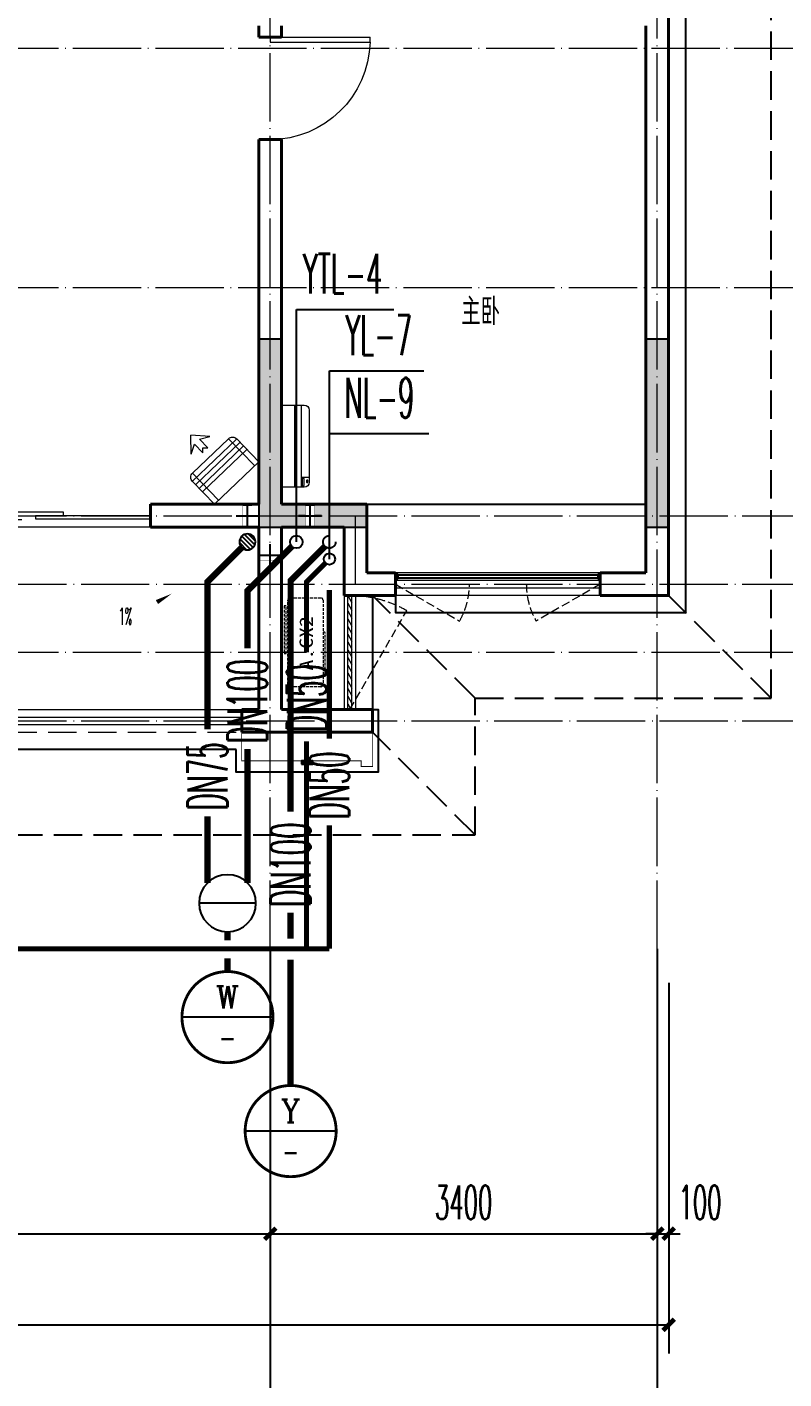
# Model space of a CAD drawing. Extents: x 27938 to 1042331, y -235042 to 1535213.
# Drawn here: x 725681 to 732330, y 667882 to 679745 of the extents above; entities that cross this region are included whole.
import ezdxf
from ezdxf.enums import TextEntityAlignment as Align

# ---------------------------------------------------------------- set-up
doc = ezdxf.new("R2010")
doc.units = 0
doc.header["$LTSCALE"] = 1000
doc.header["$MEASUREMENT"] = 0
doc.linetypes.add('DASH', pattern=[0.35, 0.25, -0.1])
doc.linetypes.add('DOTE', pattern=[2.42, 2, -0.2, 0.02, -0.2])
for name, color, linetype in [('3-栏杆1', 135, 'Continuous'), ('3.5方案汇报，与郭总、侯月琴确定户型_t8$0$2020.03.04 -1安徽标准化洋房户型(UA）_t8_t8$0$看线', 154, 'Continuous'), ('AXIS', 3, 'Continuous'), ('COLUMN', 9, 'Continuous'), ('DIM_凝结', 3, 'Continuous'), ('DIM_阳台', 132, 'Continuous'), ('DIM_雨水', 3, 'Continuous'), ('EQUIP_地漏', 7, 'Continuous'), ('PIPE-凝结', 150, 'N'), ('PIPE-污水', 2, 'W'), ('PIPE-阳台', 132, 'YT'), ('PIPE-雨水', 4, 'Y'), ('PUB_TEXT', 4, 'Continuous'), ('TEXT_凝结', 7, 'Continuous'), ('TEXT_阳台', 7, 'Continuous'), ('TEXT_雨水', 7, 'Continuous'), ('VPIPE-凝结', 150, 'Continuous'), ('VPIPE-阳台', 132, 'YT'), ('VPIPE-雨水', 4, 'DASH'), ('WELL_污水', 2, 'Continuous'), ('卫生间', 6, 'Continuous'), ('机电标识类', 1, 'Continuous'), ('看线', 251, 'Continuous'), ('立面', 73, 'Continuous'), ('铝合金', 144, 'Continuous')]:
    doc.layers.add(name, color=color, linetype=linetype)
for name, color, linetype, lineweight in [('DOTE', 19, 'DOTE', 9), ('PUB_HATCH', 8, 'Continuous', 9), ('WALL', 9, 'Continuous', 40), ('WINDOW', 8, 'Continuous', 15), ('平面-排水沟', 86, 'Continuous', 15), ('平面-栏杆', 135, 'Continuous', 15), ('平面-看线', 45, 'Continuous', 15), ('平面-空调室内机', 176, 'Continuous', 9), ('平面-空调预留孔', 173, 'Continuous', 15), ('空调', 76, 'Continuous', 13)]:
    doc.layers.add(name, color=color, linetype=linetype, lineweight=lineweight)
doc.styles.add('_TCH_DIM', font='SIMPLEX.shx', dxfattribs={"width": 0.6, "oblique": 10, "bigfont": 'hztxt.shx'})
doc.styles.add('_TCH_DIM_T3', font='SIMPLEX.shx', dxfattribs={"width": 0.494118, "bigfont": 'GBCBIG.shx'})
doc.styles.add('_TWT_CIRCLE', font='COMPLEX', dxfattribs={"width": 1.1, "height": 3.5, "bigfont": 'HZTXT'})
doc.styles.add('_TWT_PIPEDN', font='SIMPLEX.shx', dxfattribs={"width": 0.6, "oblique": 10, "height": 3, "bigfont": 'HZTXT.shx'})
doc.styles.add('_TWT_SERIAL', font='simplex.shx', dxfattribs={"width": 0.6, "oblique": 10, "height": 3, "bigfont": 'aadri.shx'})
doc.styles.get("Standard").update_dxf_attribs({"font": 'gbenor.shx', "bigfont": 'gbcbig.shx'})
doc.styles.add('黑体', font='simhei.ttf')
doc.linetypes.add('N', pattern='A,3,-0.2,["N",Standard,S=0.25,R=0,X=-0.1,Y=-0.115],-0.2', length=3.4)
doc.linetypes.add('W', pattern='A,3,-0.2,["W",Standard,S=0.25,R=0,X=-0.1,Y=-0.115],-0.2', length=3.4)
doc.linetypes.add('Y', pattern='A,3,-0.2,["Y",Standard,S=0.25,R=0,X=-0.1,Y=-0.115],-0.2', length=3.4)
doc.linetypes.add('YT', pattern='A,3,-0.2,["YT",Standard,S=0.25,R=0,X=-0.1,Y=-0.115],-0.35', length=3.55)
doc.dimstyles.new('_TCH_ARCH&&100', dxfattribs={"dimtxt": 297.5, "dimasz": 100, "dimexe": 250, "dimexo": 300, "dimgap": 126.25, "dimtad": 1, "dimdec": 0, "dimzin": 0, "dimdsep": 46, "dimtxsty": '_TCH_DIM_T3', "dimblk": 'ARCHTICK', "dimcen": 0.09, "dimclrt": 4, "dimazin": 2, "dimtfac": 1, "dimtdec": 0, "dimtix": 1, "dimtmove": 2, "dimatfit": 3, "dimfxl": 1, "dimtolj": 1, "dimtzin": 0, "dimarcsym": 0})

# ---------------------------------------------------------------- blocks, each defined once
blk = doc.blocks.new('HFHFHFHFTF')
at = {"layer": 'PUB_HATCH'}
for points in [[(581617, 366524), (582567, 366524), (582567, 366724), (581817, 366724), (581817, 368174), (581617, 368174)], [(585217, 366524), (585217, 368174), (585017, 368174), (585017, 366524)]]:
    blk.add_hatch(color=256, dxfattribs=at).paths.add_polyline_path(points)
at = {"layer": 'COLUMN', "color": 8}
for p, q in [((581817, 368174), (581617, 368174)), ((581617, 368174), (581617, 366524)), ((581817, 366724), (581817, 368174)), ((585217, 368174), (585017, 368174)), ((585017, 368174), (585017, 366524)), ((585217, 366524), (585217, 368174)), ((582567, 366724), (581817, 366724)), ((582567, 366524), (582567, 366724)), ((581617, 366524), (582567, 366524)), ((585017, 366524), (585217, 366524))]:
    blk.add_line(p, q, dxfattribs=at)
blk = doc.blocks.new('dongkong')
at = {"color": 0}
blk.add_wipeout([(-603756, 210771), (-603756, 210571), (-603836, 210571), (-603836, 210771)], dxfattribs=at)
at = {"layer": '机电标识类', "color": 0, "linetype": 'DASH', "ltscale": 400}
for p, q in [((-603796, 210771), (-603796, 210571)), ((-603896, 210671), (-603696, 210671))]:
    blk.add_line(p, q, dxfattribs=at)
at = {"layer": '空调', "color": 0, "linetype": 'DASH', "const_width": 2}
blk.add_lwpolyline([(-603756, 210771), (-603756, 210571), (-603836, 210571), (-603836, 210771)], close=True, dxfattribs=at)
blk = doc.blocks.new('A$C001338C2')
at = {"color": 0}
for p, q in [((845, 304), (55, 304)), ((109, 215), (109, 304)), ((0, 249), (0, 22)), ((900, 22), (900, 249)), ((22, 0), (878, 0))]:
    blk.add_line(p, q, dxfattribs=at)
at = {"color": 0, "lineweight": 5}
for p, q in [((900, 215), (0, 215)), ((900, 143), (0, 143))]:
    blk.add_line(p, q, dxfattribs=at)
at = {"color": 0}
for points in [[(89, 226), (22, 226, -0.414214), (17, 232), (17, 243, -0.414214), (22, 249), (89, 249, -0.414214), (95, 243), (95, 232, -0.414214)], [(73, 275), (57, 275, -0.414214), (51, 281), (51, 283, -0.414214), (57, 289), (73, 289, -0.414214), (79, 283), (79, 281, -0.414214)]]:
    blk.add_lwpolyline(points, format="xyb", close=True, dxfattribs=at)
for centre, radius, start, end in [((55, 249), 55, 90, 180), ((845, 249), 55, 360, 90), ((22, 22), 22, 180, 270), ((878, 22), 22, 270, 360)]:
    blk.add_arc(centre, radius, start, end, dxfattribs=at)
blk = doc.blocks.new('ferre')
at = {"layer": '平面-空调预留孔', "color": 0, "linetype": 'DASH', "ltscale": 0.1}
for p, q in [((93393, 115403), (93393, 115393)), ((93403, 115383), (93756, 115383)), ((93766, 115393), (93766, 115403))]:
    blk.add_line(p, q, dxfattribs=at)
blk.add_lwpolyline([(94046, 115403), (93306, 115403, -0.414214), (93286, 115423), (93286, 115693, -0.414214), (93306, 115713), (94046, 115713, -0.414214), (94066, 115693), (94066, 115423, -0.414214)], format="xyb", close=True, dxfattribs=at)
blk.add_lwpolyline([(93997, 115743), (93577, 115743), (93577, 115727), (93997, 115727)], close=True, dxfattribs=at)
for centre, start, end in [((93403, 115393), 180, 270), ((93756, 115393), 270, 0)]:
    blk.add_arc(centre, 10, start, end, dxfattribs=at)
at = {"layer": '平面-空调预留孔', "color": 0, "linetype": 'DASH', "ltscale": 0.1, "style": '黑体', "width": 1.2}
blk.add_text('A.CX2', height=117, dxfattribs=at).set_placement((93428, 115492))
blk = doc.blocks.new('fergve')
at = {"layer": '平面-空调预留孔', "color": 8, "linetype": 'DASH', "ltscale": 0.1}
blk.add_blockref('ferre', (25670, -60416), dxfattribs=at)
blk = doc.blocks.new('DSFDS')
at = {"layer": '3-栏杆1', "color": 0}
for p, q in [((490703, 517231), (490682, 517248)), ((490682, 517248), (490703, 517231)), ((492462, 517231), (492482, 517248)), ((492482, 517248), (492462, 517231)), ((490682, 517182), (490703, 517201)), ((492462, 517231), (490703, 517231)), ((490703, 517231), (490703, 517201)), ((490703, 517201), (492462, 517201)), ((492462, 517231), (492462, 517201)), ((492462, 517201), (492482, 517182)), ((492482, 517182), (492462, 517201))]:
    blk.add_line(p, q, dxfattribs=at)
blk = doc.blocks.new('dasdasf1sa2f31as32f')
at = {"color": 0}
for p, q in [((-116, 586), (43, 640)), ((83, 477), (43, 640)), ((-473, 260), (-339, 504)), ((-270, 524), (-428, 237)), ((135, 245), (-339, 505)), ((-270, 524), (114, 314)), ((-23, 586), (-116, 586)), ((-23, 586), (-73, 493)), ((-31, 504), (-73, 493)), ((-18, 463), (-31, 504)), ((32, 555), (-18, 463)), ((83, 477), (32, 555)), ((72, 132), (-401, 392)), ((93, 169), (-381, 428)), ((115, 208), (-359, 468)), ((0, 0), (-473, 260)), ((114, 314), (-44, 26)), ((134, 244), (0, 0))]:
    blk.add_line(p, q, dxfattribs=at)
for centre, start, end in [((-294, 479), 61.2593, 151.2593), ((89, 269), 331.2593, 61.2593)]:
    blk.add_arc(centre, 51.3, start, end, dxfattribs=at)
blk = doc.blocks.new('HFTHFFGHFH')
at = {"layer": 'DOTE', "linetype": 'DOTE', "ltscale": 0.3}
for p, q in [((585117, 594449), (585117, 612949)), ((581717, 594449), (581717, 602649)), ((587117, 602349), (534317, 602349)), ((587117, 600249), (534317, 600249)), ((534317, 598249), (587117, 598249)), ((582467, 597649), (582467, 598249)), ((534317, 597649), (587117, 597649)), ((587117, 597049), (534317, 597049)), ((534317, 596449), (587117, 596449))]:
    blk.add_line(p, q, dxfattribs=at)
blk = doc.blocks.new('BFBTCSD')
at = {"layer": '卫生间', "color": 159, "linetype": 'DASH', "true_color": 0x22346e}
for p, q in [((681417, 673857), (682317, 674757)), ((684017, 673857), (684917, 674757)), ((684017, 672657), (684917, 673557))]:
    blk.add_line(p, q, dxfattribs=at)
blk.add_lwpolyline([(706817, 673857), (705217, 673857), (705217, 672657), (684017, 672657), (684017, 673857), (681417, 673857), (681417, 683557), (683217, 683557), (683217, 684557), (689717, 684557), (689717, 689157), (691417, 689157)], dxfattribs=at)
blk = doc.blocks.new('$TWTSYS$00000190')
blk.add_line((0, 0.5, 0), (0, -0.5, 0))
blk.add_circle((0, 0, 0), 0.5)
blk = doc.blocks.new('_ArchTick')
at = {"color": 0, "linetype": 'ByBlock', "const_width": 0.4}
blk.add_lwpolyline([(-0.5, -0.5), (0.5, 0.5)], dxfattribs=at)
blk = doc.blocks.new('*D851')
at = {"layer": 'AXIS', "color": 0, "lineweight": -2}
for p, q in [((731217, 671357), (731217, 668907)), ((731317, 671357), (731317, 668907)), ((731217, 669157), (731117, 669157)), ((731217, 669157), (731317, 669157)), ((731317, 669157), (731417, 669157))]:
    blk.add_line(p, q, dxfattribs=at)
at = {"layer": 'Defpoints', "color": 0}
for p in [(731217, 671657), (731317, 671657), (731317, 669157)]:
    blk.add_point(p, dxfattribs=at)
at = {"layer": 'AXIS', "color": 0, "lineweight": -2, "xscale": 100, "yscale": 100, "zscale": 100}
blk.add_blockref('_ArchTick', (731217, 669157), dxfattribs=at)
at = {"layer": 'AXIS', "color": 0, "lineweight": -2, "xscale": 100, "yscale": 100, "zscale": 100, "rotation": 180}
blk.add_blockref('_ArchTick', (731317, 669157), dxfattribs=at)
at = {"layer": 'AXIS', "color": 4, "insert": (731592, 669432), "char_height": 297.5, "attachment_point": 5, "style": '_TCH_DIM_T3'}
blk.add_mtext('\\A1;100', dxfattribs=at)
blk = doc.blocks.new('*D852')
at = {"layer": 'AXIS', "color": 0, "lineweight": -2}
for p, q in [((727817, 671357), (727817, 668907)), ((731217, 671357), (731217, 668907)), ((727817, 669157), (731217, 669157))]:
    blk.add_line(p, q, dxfattribs=at)
at = {"layer": 'Defpoints', "color": 0}
for p in [(727817, 671657), (731217, 671657), (731217, 669157)]:
    blk.add_point(p, dxfattribs=at)
at = {"layer": 'AXIS', "color": 0, "lineweight": -2, "xscale": 100, "yscale": 100, "zscale": 100, "rotation": 180}
blk.add_blockref('_ArchTick', (727817, 669157), dxfattribs=at)
at = {"layer": 'AXIS', "color": 0, "lineweight": -2, "xscale": 100, "yscale": 100, "zscale": 100}
blk.add_blockref('_ArchTick', (731217, 669157), dxfattribs=at)
at = {"layer": 'AXIS', "color": 4, "insert": (729517, 669432), "char_height": 297.5, "attachment_point": 5, "style": '_TCH_DIM_T3'}
blk.add_mtext('\\A1;3400', dxfattribs=at)
blk = doc.blocks.new('*D853')
at = {"layer": 'AXIS', "color": 0, "lineweight": -2}
for p, q in [((722117, 671357), (722117, 668907)), ((727817, 671357), (727817, 668907)), ((722117, 669157), (727817, 669157))]:
    blk.add_line(p, q, dxfattribs=at)
at = {"layer": 'Defpoints', "color": 0}
for p in [(722117, 671657), (727817, 671657), (727817, 669157)]:
    blk.add_point(p, dxfattribs=at)
at = {"layer": 'AXIS', "color": 0, "lineweight": -2, "xscale": 100, "yscale": 100, "zscale": 100, "rotation": 180}
blk.add_blockref('_ArchTick', (722117, 669157), dxfattribs=at)
at = {"layer": 'AXIS', "color": 0, "lineweight": -2, "xscale": 100, "yscale": 100, "zscale": 100}
blk.add_blockref('_ArchTick', (727817, 669157), dxfattribs=at)
at = {"layer": 'AXIS', "color": 4, "insert": (724967, 669432), "char_height": 297.5, "attachment_point": 5, "style": '_TCH_DIM_T3'}
blk.add_mtext('\\A1;5700', dxfattribs=at)
blk = doc.blocks.new('*D908')
at = {"layer": 'AXIS', "color": 0, "lineweight": -2}
for p, q in [((682317, 671357), (682317, 668107)), ((731317, 671357), (731317, 668107)), ((682317, 668357), (731317, 668357))]:
    blk.add_line(p, q, dxfattribs=at)
at = {"layer": 'Defpoints', "color": 0}
for p in [(682317, 671657), (731317, 671657), (731317, 668357)]:
    blk.add_point(p, dxfattribs=at)
at = {"layer": 'AXIS', "color": 0, "lineweight": -2, "xscale": 100, "yscale": 100, "zscale": 100, "rotation": 180}
blk.add_blockref('_ArchTick', (682317, 668357), dxfattribs=at)
at = {"layer": 'AXIS', "color": 0, "lineweight": -2, "xscale": 100, "yscale": 100, "zscale": 100}
blk.add_blockref('_ArchTick', (731317, 668357), dxfattribs=at)
at = {"layer": 'AXIS', "color": 4, "insert": (706817, 668632), "char_height": 297.5, "attachment_point": 5, "style": '_TCH_DIM_T3'}
blk.add_mtext('\\A1;49000', dxfattribs=at)
blk = doc.blocks.new('$WINLIB2D$00000001')
at = {"color": 0}
for points in [[(-0.5, 0.5), (-0.5, -0.5)], [(-0.5, 0.5), (0.5, 0.5)], [(0.5, -0.5), (0.5, 0.5)], [(0.5, 0.1667), (-0.5, 0.1667)], [(0.5, -0.1667), (-0.5, -0.1667)], [(-0.5, -0.5), (0.5, -0.5)]]:
    blk.add_lwpolyline(points, dxfattribs=at)
blk = doc.blocks.new('$DorLib2D$00000138')
at = {"color": 0, "linetype": 'Continuous'}
for p, q in [((-0.2875, 0), (-0.2875, 0.1538)), ((-0.2875, 0.1538), (0, 0.1538)), ((0, 0.1538), (0, 0)), ((0.2875, 0.1538), (0, 0.1538)), ((0.2875, 0), (0.2875, 0.1538)), ((-0.5, -0.1399), (-0.5, 0)), ((-0.5, 0), (-0.2188, 0)), ((0, 0), (-0.2875, 0)), ((-0.2188, 0), (-0.2188, -0.1399)), ((0, 0), (0.2875, 0)), ((0.2188, 0), (0.2188, -0.1399)), ((0.5, 0), (0.2188, 0)), ((0.5, 0), (0.5, -0.1946)), ((0.5, -0.1399), (0.5, 0)), ((-0.2188, -0.1399), (-0.5, -0.1399)), ((0.2188, -0.1399), (0.5, -0.1399)), ((-0.1857, -0.186), (-0.037, -0.186)), ((-0.037, -0.186), (-0.1019, -0.2583)), ((-0.1019, -0.2583), (-0.1019, -0.186)), ((0.1857, -0.186), (0.037, -0.186)), ((0.037, -0.186), (0.1019, -0.2583)), ((0.1019, -0.2583), (0.1019, -0.186))]:
    blk.add_line(p, q, dxfattribs=at)
blk = doc.blocks.new('$DorLib2D$00000001')
for p, q in [((0.45, 0.975), (0.5, 0.975)), ((0.45, 0), (0.45, 0.975)), ((0.5, 0), (0.5, 0.975)), ((0.5, 0), (0.45, 0))]:
    blk.add_line(p, q)
at = {"lineweight": 13}
blk.add_arc((0.475, 0), 0.975, 91.4693, 180, dxfattribs=at)
blk = doc.blocks.new('$WINLIB2D$00000039')
at = {"color": 0}
for points in [[(-0.5, 0.5), (-0.5, -0.5)], [(0.5, 0.5), (-0.5, 0.5)], [(0.5, -0.5), (0.5, 0.5)], [(-0.5, 0.167), (0.5, 0.167)], [(-0.384, -0.167), (-0.448, 0.167)], [(-0.316, -0.167), (-0.38, 0.167)], [(-0.248, -0.167), (-0.312, 0.167)], [(-0.18, -0.167), (-0.244, 0.167)], [(-0.112, -0.167), (-0.176, 0.167)], [(-0.044, -0.167), (-0.108, 0.167)], [(0.024, -0.167), (-0.04, 0.167)], [(0.092, -0.167), (0.028, 0.167)], [(0.16, -0.167), (0.096, 0.167)], [(0.228, -0.167), (0.164, 0.167)], [(0.296, -0.167), (0.232, 0.167)], [(0.364, -0.167), (0.3, 0.167)], [(0.432, -0.167), (0.368, 0.167)], [(0.5, -0.167), (0.436, 0.167)], [(-0.452, -0.167), (-0.5, 0.084)], [(-0.5, -0.167), (0.5, -0.167)], [(0.5, -0.5), (-0.5, -0.5)]]:
    blk.add_lwpolyline(points, dxfattribs=at)
blk = doc.blocks.new('$TwtSys$00000141')
for p, q in [((-141, 12), (-15, 138)), ((-141, 12), (-15, 138)), ((-131, -53), (53, 131)), ((-131, -53), (53, 131)), ((-100, -100), (100, 100)), ((-100, -100), (100, 100)), ((-49, -131), (131, 49)), ((-49, -131), (131, 49)), ((17, -138), (138, -17)), ((17, -138), (138, -17))]:
    blk.add_line(p, q)
blk.add_circle((0, 0), 141)
blk.add_circle((0, 0), 141)

msp = doc.modelspace()

# ---------------------------------------------------------------- hatches: boundary and pattern name
at = {"layer": 'PIPE-凝结'}
for points in [[(728136.6, 674877.2), (728120.7, 674893.1), (728114.1, 674886.5)], [(728136.6, 674877.2), (728114.1, 674877.2), (728114.1, 674886.5)]]:
    msp.add_hatch(color=256, dxfattribs=at).paths.add_polyline_path(points)
at = {"layer": 'PIPE-阳台'}
for points in [[(727266.6, 674877.2), (727247.1, 674896.6), (727239.1, 674888.6)], [(727266.6, 674877.2), (727239.1, 674877.2), (727239.1, 674888.6)], [(727616.6, 674797.2), (727597.1, 674816.6), (727589.1, 674808.6)], [(727616.6, 674797.2), (727589.1, 674797.2), (727589.1, 674808.6)]]:
    msp.add_hatch(color=256, dxfattribs=at).paths.add_polyline_path(points)
at = {"layer": 'PIPE-雨水'}
for points in [[(727996.6, 674887.2), (727977.1, 674906.6), (727969.1, 674898.6)], [(727996.6, 674887.2), (727969.1, 674887.2), (727969.1, 674898.6)]]:
    msp.add_hatch(color=256, dxfattribs=at).paths.add_polyline_path(points)
at = {"layer": '立面'}
h = msp.add_hatch(dxfattribs=at)
h.set_pattern_fill('ANSI31', color=8, scale=2)
h.set_pattern_definition([(45, (-160133.7437, -122288.2894), (-2.24506403, 2.24506403), [])])
h.paths.add_polyline_path([(728091.5, 673277.2), (728191.5, 673277.2), (728191.5, 673307.2), (728091.5, 673307.2)])

# ---------------------------------------------------------------- linework, layer by layer
at = {"color": 8, "const_width": 8}
msp.add_lwpolyline([(728716.6, 673557.2), (728716.6, 673257.2), (728616.6, 673257.2), (728616.6, 673307.2), (727566.6, 673307.2), (727566.6, 673557.2)], dxfattribs=at)
at = {"layer": '3.5方案汇报，与郭总、侯月琴确定户型_t8$0$2020.03.04 -1安徽标准化洋房户型(UA）_t8_t8$0$看线', "color": 8, "ltscale": 10}
msp.add_lwpolyline([(728666.6, 675557.2), (731116.6, 675557.2)], dxfattribs=at)
at = {"layer": 'AXIS'}
for p, q in [((727816.6, 671657.2), (727816.6, 667657.2)), ((731216.6, 671657.2), (731216.6, 667657.2))]:
    msp.add_line(p, q, dxfattribs=at)
at = {"layer": 'DIM_凝结'}
for p, q in [((728336.6, 675077.2), (728336.6, 676177.6)), ((728336.6, 676177.6), (729210.3, 676177.6))]:
    msp.add_line(p, q, dxfattribs=at)
at = {"layer": 'DIM_阳台'}
msp.add_line((728046.6, 677266.3), (728902.9, 677266.3), dxfattribs=at)
at = {"layer": 'DIM_雨水'}
for p, q in [((728336.6, 675227.2), (728336.6, 676727.4)), ((728336.6, 676727.4), (729165.3, 676727.4)), ((727841.6, 671057.2), (727041.6, 671057.2)), ((728396.6, 670057.2), (727596.6, 670057.2))]:
    msp.add_line(p, q, dxfattribs=at)
at = {"layer": 'DIM_雨水', "const_width": 25}
for points in [[(727841.6, 671057.2, 1), (727041.6, 671057.2, 1)], [(728396.6, 670057.2, 1), (727596.6, 670057.2, 1)]]:
    msp.add_lwpolyline(points, format="xyb", close=True, dxfattribs=at)
at = {"layer": 'PIPE-凝结', "const_width": 45}
for points in [[(728301.2, 675041.8), (728136.6, 674877.2)], [(728136.6, 674877.2), (728136.6, 674257.2)], [(728336.6, 674806.7), (728336.6, 673499.5)], [(728136.6, 673477.6), (728136.6, 671657.2)], [(728336.6, 672741.5), (728336.6, 671657.2)], [(707116.6, 671657.2), (728336.6, 671657.2)]]:
    msp.add_lwpolyline(points, dxfattribs=at)
at = {"layer": 'PIPE-污水', "const_width": 55}
for points in [[(727441.2, 671807.2), (727441.1, 671731.8)], [(727440.9, 671574.6), (727440.7, 671457.2)]]:
    msp.add_lwpolyline(points, dxfattribs=at)
at = {"layer": 'PIPE-阳台', "const_width": 55}
for points in [[(727566.7, 675177.3), (727266.6, 674877.2)], [(727266.6, 674877.2), (727266.6, 673581.6)], [(727616.6, 674797.2), (727616.6, 674294.8)], [(727616.6, 673408.8), (727616.6, 672235.7)], [(727266.6, 672819.9), (727266.6, 672235.7)]]:
    msp.add_lwpolyline(points, dxfattribs=at)
at = {"layer": 'PIPE-雨水', "const_width": 55}
for points in [[(727996.6, 674887.2), (727996.1, 672859.8)], [(727995.9, 671973.8), (727995.9, 671746.6)], [(727995.8, 671561.8), (727995.6, 670457.2)]]:
    msp.add_lwpolyline(points, dxfattribs=at)
at = {"layer": 'VPIPE-凝结'}
msp.add_circle((728336.6, 675077.2), 50, dxfattribs=at)
at = {"layer": 'VPIPE-阳台'}
msp.add_circle((728046.6, 675227.2), 55, dxfattribs=at)
at = {"layer": 'VPIPE-雨水'}
msp.add_circle((728336.6, 675227.2), 55, dxfattribs=at)
at = {"layer": 'WALL', "color": 8}
for p, q in [((731316.6, 679857.2), (731316.6, 674757.2)), ((727716.6, 679757.2), (727716.6, 679657.2)), ((727716.6, 679657.2), (727916.6, 679657.2)), ((727916.6, 679657.2), (727916.6, 679757.2)), ((731116.6, 679757.2), (731116.6, 674957.2)), ((727916.6, 678757.2), (727716.6, 678757.2)), ((727916.6, 675557.2), (727916.6, 678757.2)), ((726766.6, 675557.2), (726766.6, 675357.2)), ((728666.6, 674957.2), (728666.6, 675557.2)), ((728466.6, 674757.2), (728466.6, 675357.2)), ((728916.6, 674957.2), (728666.6, 674957.2)), ((728916.6, 674757.2), (728916.6, 674957.2)), ((731116.6, 674957.2), (730716.6, 674957.2)), ((730716.6, 674957.2), (730716.6, 674757.2)), ((728466.6, 674757.2), (728916.6, 674757.2)), ((730716.6, 674757.2), (731316.6, 674757.2)), ((727716.6, 673757.2), (727566.6, 673757.2)), ((727566.6, 673557.2), (727566.6, 673757.2)), ((727916.6, 673757.2), (728716.6, 673757.2)), ((728716.6, 673757.2), (728716.6, 673557.2)), ((727816.6, 673557.2), (727566.6, 673557.2)), ((727816.6, 673557.2), (728716.6, 673557.2))]:
    msp.add_line(p, q, dxfattribs=at)
at = {"layer": 'WINDOW'}
msp.add_line((726766.6, 675357.2), (723166.6, 675357.2), dxfattribs=at)
at = {"layer": 'WINDOW', "color": 8, "linetype": 'DASH', "ltscale": 0.3}
for points in [[(728916.6, 674857.2), (729479.7, 674532.5, 0.1314846), (729566.6, 674857.2)], [(730716.6, 674857.2), (730153.4, 674532.5, -0.1314846), (730066.6, 674857.2)], [(728516.6, 673757.2), (729016.6, 674623.2, 0.1316525), (728516.6, 674757.2)]]:
    msp.add_lwpolyline(points, format="xyb", dxfattribs=at)
at = {"layer": '平面-排水沟', "color": 8}
msp.add_lwpolyline([(726655.4, 674605.8, 0, 0, 0), (726952.8, 674773.3, 0, 40, 0), (726822.1, 674699.7, 0, 0, 0)], format="xyseb", dxfattribs=at)
at = {"layer": '平面-栏杆', "color": 8}
for points in [[(723066.6, 673690.5), (727566.6, 673690.5)], [(723066.6, 673623.8), (727566.6, 673623.8)]]:
    msp.add_lwpolyline(points, dxfattribs=at)
at = {"layer": '平面-看线', "color": 8}
msp.add_lwpolyline([(723066.6, 673757.2), (727566.6, 673757.2)], dxfattribs=at)
at = {"layer": '平面-看线', "color": 8, "linetype": 'DASH'}
msp.add_lwpolyline([(723066.6, 673557.2), (727566.6, 673557.2)], dxfattribs=at)
at = {"layer": '看线', "color": 8}
for points in [[(728916.6, 674757.2), (728916.6, 674607.2), (731466.6, 674607.2), (731466.6, 682807.2), (729816.6, 682807.2), (729816.6, 682657.2)], [(728716.6, 673757.2), (728766.6, 673757.2), (728766.6, 673207.2), (727516.6, 673207.2), (727516.6, 673407.1)]]:
    msp.add_lwpolyline(points, dxfattribs=at)
at = {"layer": '看线', "color": 8, "ltscale": 0.5}
for points in [[(728716.6, 674757.2), (728716.6, 673757.2)], [(727516.6, 673407.2), (723066.6, 673407.2)]]:
    msp.add_lwpolyline(points, dxfattribs=at)
at = {"layer": '立面', "color": 8}
msp.add_lwpolyline([(728091.5, 673277.2), (728191.5, 673277.2), (728191.5, 673307.2), (728091.5, 673307.2)], close=True, dxfattribs=at)
at = {"layer": '铝合金', "color": 8}
msp.add_lwpolyline([(728091.5, 673277.2), (728191.5, 673277.2), (728191.5, 673307.2), (728091.5, 673307.2)], close=True, dxfattribs=at)

# ---------------------------------------------------------------- block references
at = {"color": 8}
msp.add_blockref('HFHFHFHFTF', (146100, 308833.4), dxfattribs=at)
at = {"color": 8, "rotation": 90}
msp.add_blockref('fergve', (783267.7, 555000.4), dxfattribs=at)
at = {"layer": '3-栏杆1', "color": 8, "xscale": -1}
msp.add_blockref('DSFDS', (1221399, 157708.7), dxfattribs=at)
at = {"layer": 'WELL_污水', "xscale": -500, "yscale": 500, "zscale": 500, "rotation": 270}
msp.add_blockref('$TWTSYS$00000190', (727441.6, 672057.2), dxfattribs=at)
at = {"layer": 'WINDOW'}
for name, p, xscale, yscale, zscale, rotation in [('$DorLib2D$00000001', (727816.6, 679207.2), -900, 900, -900, 269.9999999979247), ('$DorLib2D$00000138', (724966.6, 675457.2), -3600, -199.9999999990687, -3600, 180.0000000002223), ('$WINLIB2D$00000001', (729816.6, 674857.2), 1800, 199.9999999990687, 1800, 180.0000000002215), ('$WINLIB2D$00000039', (728516.6, 674257.2), -1000, 100, -1000, 270)]:
    msp.add_blockref(name, p, dxfattribs=dict(at, xscale=xscale, yscale=yscale, zscale=zscale, rotation=rotation))
at = {"layer": '平面-空调预留孔', "color": 8, "xscale": -0.800000000046565, "yscale": 0.800000000046565, "zscale": 0.800000000046565, "rotation": 269.9999997665698}
msp.add_blockref('A$C001338C2', (727916.7, 675707.2), dxfattribs=at)

# ---------------------------------------------------------------- texts
at = {"layer": 'DIM_凝结', "color": 7, "style": '_TWT_SERIAL', "width": 0.48}
msp.add_text('NL-9', height=350, dxfattribs=at).set_placement((728471.4, 676317.6))
at = {"layer": 'DIM_阳台', "color": 7, "style": '_TWT_SERIAL', "width": 0.48}
msp.add_text('YTL-4', height=350, dxfattribs=at).set_placement((728104.9, 677406.3))
at = {"layer": 'DIM_雨水', "color": 7, "style": '_TWT_SERIAL', "width": 0.48}
msp.add_text('YL-7', height=350, dxfattribs=at).set_placement((728479.3, 676867.4))
at = {"layer": 'DIM_雨水', "color": 7, "style": '_TWT_CIRCLE'}
for s, height, p, p2 in [('W', 197, (727338.4, 671133), (727544.8, 671133)), ('Y', 203.9, (727911.1, 670131.9), (728082, 670131.9))]:
    msp.add_text(s, height=height, dxfattribs=at).set_placement(p, p2, align=Align.FIT)
at = {"layer": 'DIM_雨水', "color": 7, "style": '_TWT_CIRCLE', "width": 0.777778}
for p, p2 in [((727365.7, 670775.9), (727517.5, 670775.9)), ((727920.7, 669775.9), (728072.5, 669775.9))]:
    msp.add_text('-', height=207, dxfattribs=at).set_placement(p, p2, align=Align.FIT)
at = {"layer": 'PUB_TEXT', "color": 8}
msp.add_text('主卧', height=236.31, dxfattribs=at).set_placement((729494.7, 677129.3))
at = {"layer": 'TEXT_凝结', "style": '_TWT_PIPEDN', "width": 0.48}
for p in [(728311.6, 673557.2), (728511.6, 672791.5)]:
    msp.add_text('DN50', height=350, rotation=90, dxfattribs=at).set_placement(p)
at = {"layer": 'TEXT_阳台', "style": '_TWT_PIPEDN', "width": 0.48}
for s, p in [('DN100', (727791.6, 673458.8)), ('DN75', (727441.6, 672869.9))]:
    msp.add_text(s, height=350, rotation=90, dxfattribs=at).set_placement(p)
at = {"layer": 'TEXT_雨水', "style": '_TWT_PIPEDN', "width": 0.48}
msp.add_text('DN100', height=350, rotation=89.98685, dxfattribs=at).set_placement((728170.9, 672023.8))
at = {"layer": '平面-排水沟', "color": 8, "style": '_TCH_DIM', "width": 0.423529}
msp.add_text('1%', height=148.75, dxfattribs=at).set_placement((726485.5, 674499.5))

# ---------------------------------------------------------------- dimensions: what is measured, and where the dimension line sits
at = {"layer": 'AXIS'}
for p1, p2, distance, picture, middle in [((682316.6, 671657.2), (731316.6, 671657.2), -3300, '*D908', (706816.6, 668632.2)), ((722116.6, 671657.2), (727816.6, 671657.2), -2500, '*D853', (724966.6, 669432.2)), ((727816.6, 671657.2), (731216.6, 671657.2), -2500, '*D852', (729516.6, 669432.2))]:
    dim = msp.add_aligned_dim(p1=p1, p2=p2, distance=distance, dimstyle='_TCH_ARCH&&100', dxfattribs=at)
    dim.commit()
    dim.dimension.update_dxf_attribs({"geometry": picture, "text_midpoint": middle})
dim = msp.add_linear_dim(base=(731316.6, 669157.2), p1=(731216.6, 671657.2), p2=(731316.6, 671657.2), angle=0, dimstyle='_TCH_ARCH&&100', dxfattribs=at)
dim.commit()
dim.dimension.update_dxf_attribs({"geometry": '*D851', "text_midpoint": (731591.6, 669432.2), "dimtype": 129})

# ---------------------------------------------------------------- next in the draw order: block references
at = {"layer": '平面-空调室内机', "color": 8, "ltscale": 0.3, "xscale": -1}
for p, rotation in [((1331412.6, 886128), 180), ((517145.9, 1278903.2), 270)]:
    msp.add_blockref('dongkong', p, dxfattribs=dict(at, rotation=rotation))
at = {"layer": '平面-空调室内机', "color": 8, "ltscale": 0.3, "rotation": 180}
msp.add_blockref('dongkong', (124370.6, 886128), dxfattribs=at)

# ---------------------------------------------------------------- next in the draw order: linework, layer by layer
at = {"layer": 'PIPE-阳台', "const_width": 55}
msp.add_lwpolyline([(728007.7, 675188.3), (727616.6, 674797.2)], dxfattribs=at)
at = {"layer": 'PIPE-雨水', "const_width": 55}
msp.add_lwpolyline([(728297.7, 675188.3), (727996.6, 674887.2)], dxfattribs=at)
at = {"layer": 'WALL', "color": 8}
for p, q in [((727716.6, 678757.2), (727716.6, 675557.2)), ((727716.6, 675557.2), (726766.6, 675557.2)), ((726766.6, 675357.2), (727716.6, 675357.2)), ((727716.6, 673757.2), (727716.6, 675357.2)), ((727916.6, 673757.2), (727916.6, 675357.2))]:
    msp.add_line(p, q, dxfattribs=at)

# ---------------------------------------------------------------- next in the draw order: block references
at = {"layer": 'EQUIP_地漏', "xscale": 0.5, "yscale": -0.5, "zscale": 0.5}
msp.add_blockref('$TwtSys$00000141', (727616.6, 675227.2), dxfattribs=at)
at = {"layer": '平面-空调室内机', "color": 8, "ltscale": 0.3, "xscale": -1, "rotation": 180}
msp.add_blockref('dongkong', (1331962.7, 886128), dxfattribs=at)
at = {"layer": '平面-空调预留孔', "color": 8, "xscale": -1, "rotation": 15.00000000331026}
msp.add_blockref('dasdasf1sa2f31as32f', (727326.4, 675557.2), dxfattribs=at)

# ---------------------------------------------------------------- next in the draw order: linework, layer by layer
at = {"layer": 'DIM_阳台'}
msp.add_line((728046.6, 675227.2), (728046.6, 677266.3), dxfattribs=at)
at = {"layer": 'WALL', "color": 8}
for p, q in [((728666.6, 675557.2), (727916.6, 675557.2)), ((728466.6, 675357.2), (727916.6, 675357.2))]:
    msp.add_line(p, q, dxfattribs=at)

# ---------------------------------------------------------------- next in the draw order: block references
msp.add_blockref('HFTHFFGHFH', (146100, 77208.4))
at = {"color": 8, "xscale": -1}
msp.add_blockref('BFBTCSD', (1413633.2, 0), dxfattribs=at)

doc.saveas('drawing.dxf')
